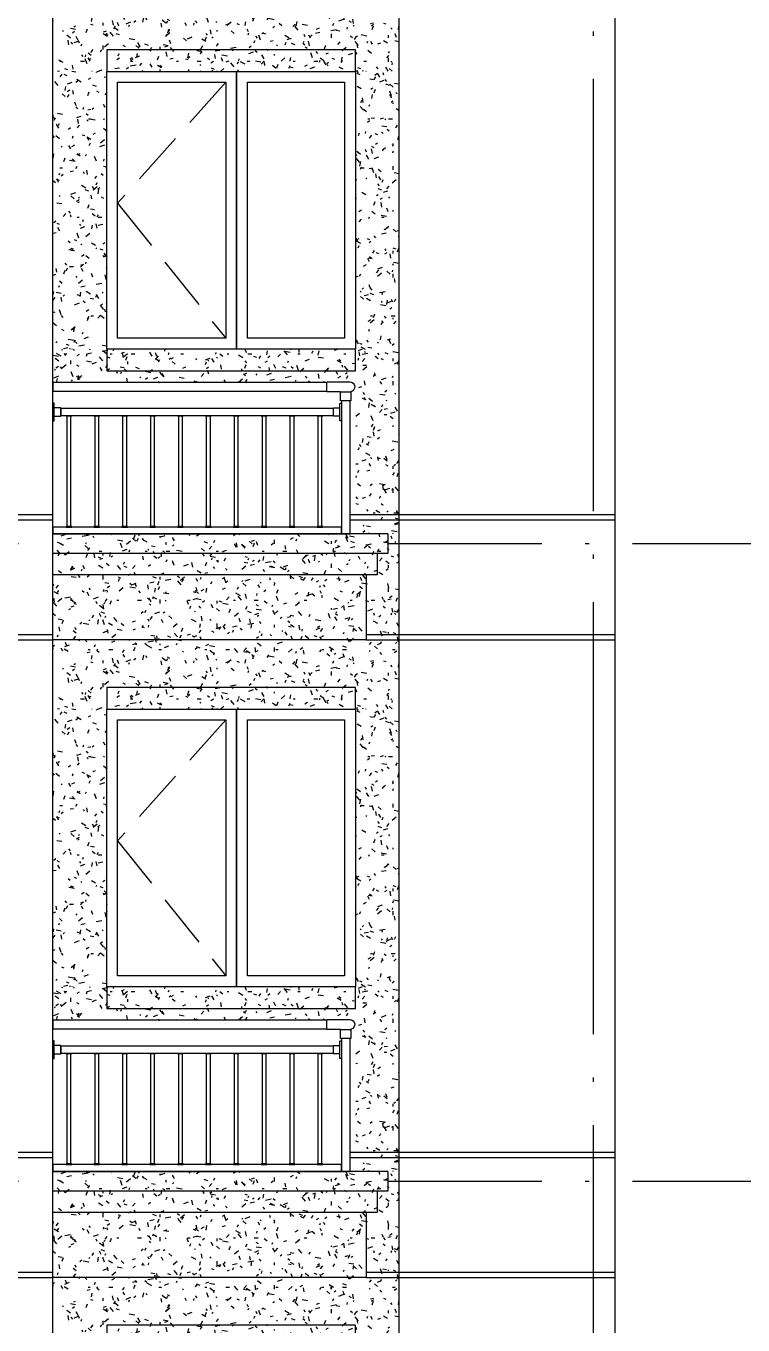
# Model space of a CAD drawing. Extents: x -12446 to 284554, y -295110 to 165007.
# Drawn here: x 32780 to 36096, y -241319 to -235309 of the extents above; entities that cross this region are included whole.
import ezdxf

# ---------------------------------------------------------------- set-up
doc = ezdxf.new("R2010")
doc.units = 0
doc.header["$LTSCALE"] = 1000
doc.linetypes.add('AX-14-E$0$AX-85-M02$0$DASH', pattern=[0.35, 0.25, -0.1])
doc.linetypes.add('AX-14-E$0$DOTE', pattern=[2.42, 2, -0.2, 0.02, -0.2])
doc.layers.get('0').update_dxf_attribs({"linetype": 'CONTINUOUS'})
for name, color, linetype in [('A-Anno-Note', 241, 'CONTINUOUS'), ('AX-14-comp-tc$0$灰褐色真石漆', 15, 'CONTINUOUS'), ('AX-14-E$0$A-Detl-Fine', 152, 'CONTINUOUS'), ('AX-14-E$0$A-Detl-Patt', 8, 'CONTINUOUS'), ('AX-14-E$0$A-Detl-Thin', 131, 'CONTINUOUS'), ('AX-14-E$0$A-elev-FIXT', 9, 'CONTINUOUS'), ('AX-14-E$0$A-elev-HRAL', 61, 'CONTINUOUS'), ('AX-14-E$0$栏杆型材', 82, 'CONTINUOUS'), ('AX-14-E$0$阳台栏杆扶手', 82, 'CONTINUOUS')]:
    doc.layers.add(name, color=color, linetype=linetype)
doc.layers.add('AX-14-E$0$A-Grid', color=222, linetype='AX-14-E$0$DOTE', plot=False)

# ---------------------------------------------------------------- blocks, each defined once
blk = doc.blocks.new('AX-14-E$0$4080转角立图')
at = {"layer": 'AX-14-E$0$A-elev-FIXT', "linetype": 'Continuous'}
blk.add_line((25.6, 42), (-24.3, 42), dxfattribs=at)
blk.add_lwpolyline([(-25.3, 43, -0.327139), (-24.2, 41.5), (-23.5, 0), (23.5, 0), (24.2, 40.5, -0.409111), (25.7, 42), (85.3, 42, 0.414214), (86.8, 43.5), (86.8, 86.5, 0.414214), (85.3, 88), (-18.8, 88, 0.865157)], format="xyb", close=True, dxfattribs=at)
blk = doc.blocks.new('AX-14-E$0$32固定座立面')
at = {"layer": 'AX-14-E$0$栏杆型材', "color": 6, "linetype": 'Continuous'}
blk.add_line((-7, -22.5), (-7, 22.5), dxfattribs=at)
blk.add_lwpolyline([(-7, -22.5, 0.41166), (-10, -19.5), (-36, -19.3, -0.41166), (-37, -18.3), (-37, 18.3, -0.41166), (-36, 19.3), (-10, 19.5, 0.41166), (-7, 22.5), (-7, 39, -0.41166), (-5, 41), (0, 41.1), (0, -41.1), (-5, -41, -0.41166), (-7, -39)], format="xyb", close=True, dxfattribs=at)
blk = doc.blocks.new('AX-14-E$0$A$C4D5E14F1')
at = {"layer": 'AX-14-E$0$A-Detl-Fine'}
for points in [[(31250, 2900), (31750, 2900), (31750, 1715), (31250, 1715)], [(31850, 2900), (32300, 2900), (32300, 1715), (31850, 1715)]]:
    blk.add_lwpolyline(points, close=True, dxfattribs=at)
at = {"layer": 'AX-14-E$0$A-Detl-Patt', "linetype": 'AX-14-E$0$AX-85-M02$0$DASH'}
blk.add_lwpolyline([(31750, 2900), (31250, 2340), (31750, 1715)], dxfattribs=at)
at = {"layer": 'AX-14-E$0$A-Detl-Thin'}
for p, q in [((33550, 3715), (33550, 765)), ((32550, 2950), (32550, 0))]:
    blk.add_line(p, q, dxfattribs=at)
for points in [[(32350, 3050), (31200, 3050), (31200, 2950), (32350, 2950)], [(31200, 2950), (32350, 2950), (32350, 1665), (31200, 1665)], [(31800, 2950), (31800, 1665)], [(32350, 1665), (31200, 1665), (31200, 1565), (32350, 1565)]]:
    blk.add_lwpolyline(points, close=True, dxfattribs=at)
for points in [[(32400, 620), (30950, 620)], [(32400, 320), (30950, 320)]]:
    blk.add_lwpolyline(points, dxfattribs=at)
at = {"layer": 'AX-14-E$0$A-elev-HRAL', "ltscale": 10}
for points in [[(31037, 1358, -0.414214), (31037.5, 1357.5), (31037.5, 1355.5, -0.414214), (31037, 1355), (31012, 1355, -0.414214), (31011.5, 1355.5), (31011.5, 1357.5, -0.414214), (31012, 1358)], [(31166, 1358, -0.414214), (31166.5, 1357.5), (31166.5, 1355.5, -0.414214), (31166, 1355), (31141, 1355, -0.414214), (31140.5, 1355.5), (31140.5, 1357.5, -0.414214), (31141, 1358)], [(31295, 1358, -0.414214), (31295.5, 1357.5), (31295.5, 1355.5, -0.414214), (31295, 1355), (31270, 1355, -0.414214), (31269.5, 1355.5), (31269.5, 1357.5, -0.414214), (31270, 1358)], [(31424, 1358, -0.414214), (31424.5, 1357.5), (31424.5, 1355.5, -0.414214), (31424, 1355), (31399, 1355, -0.414214), (31398.5, 1355.5), (31398.5, 1357.5, -0.414214), (31399, 1358)], [(31553, 1358, -0.414214), (31553.5, 1357.5), (31553.5, 1355.5, -0.414214), (31553, 1355), (31528, 1355, -0.414214), (31527.5, 1355.5), (31527.5, 1357.5, -0.414214), (31528, 1358)], [(31682, 1358, -0.414214), (31682.5, 1357.5), (31682.5, 1355.5, -0.414214), (31682, 1355), (31657, 1355, -0.414214), (31656.5, 1355.5), (31656.5, 1357.5, -0.414214), (31657, 1358)], [(31811, 1358, -0.414214), (31811.5, 1357.5), (31811.5, 1355.5, -0.414214), (31811, 1355), (31786, 1355, -0.414214), (31785.5, 1355.5), (31785.5, 1357.5, -0.414214), (31786, 1358)], [(31940, 1358, -0.414214), (31940.5, 1357.5), (31940.5, 1355.5, -0.414214), (31940, 1355), (31915, 1355, -0.414214), (31914.5, 1355.5), (31914.5, 1357.5, -0.414214), (31915, 1358)], [(32069, 1358, -0.414214), (32069.5, 1357.5), (32069.5, 1355.5, -0.414214), (32069, 1355), (32044, 1355, -0.414214), (32043.5, 1355.5), (32043.5, 1357.5, -0.414214), (32044, 1358)], [(32198, 1358, -0.414214), (32198.5, 1357.5), (32198.5, 1355.5, -0.414214), (32198, 1355), (32173, 1355, -0.414214), (32172.5, 1355.5), (32172.5, 1357.5, -0.414214), (32173, 1358)], [(31037, 842, 0.414214), (31037.5, 842.5), (31037.5, 844.5, 0.414214), (31037, 845), (31012, 845, 0.414214), (31011.5, 844.5), (31011.5, 842.5, 0.414214), (31012, 842)], [(31166, 842, 0.414214), (31166.5, 842.5), (31166.5, 844.5, 0.414214), (31166, 845), (31141, 845, 0.414214), (31140.5, 844.5), (31140.5, 842.5, 0.414214), (31141, 842)], [(31295, 842, 0.414214), (31295.5, 842.5), (31295.5, 844.5, 0.414214), (31295, 845), (31270, 845, 0.414214), (31269.5, 844.5), (31269.5, 842.5, 0.414214), (31270, 842)], [(31424, 842, 0.414214), (31424.5, 842.5), (31424.5, 844.5, 0.414214), (31424, 845), (31399, 845, 0.414214), (31398.5, 844.5), (31398.5, 842.5, 0.414214), (31399, 842)], [(31553, 842, 0.414214), (31553.5, 842.5), (31553.5, 844.5, 0.414214), (31553, 845), (31528, 845, 0.414214), (31527.5, 844.5), (31527.5, 842.5, 0.414214), (31528, 842)], [(31682, 842, 0.414214), (31682.5, 842.5), (31682.5, 844.5, 0.414214), (31682, 845), (31657, 845, 0.414214), (31656.5, 844.5), (31656.5, 842.5, 0.414214), (31657, 842)], [(31811, 842, 0.414214), (31811.5, 842.5), (31811.5, 844.5, 0.414214), (31811, 845), (31786, 845, 0.414214), (31785.5, 844.5), (31785.5, 842.5, 0.414214), (31786, 842)], [(31940, 842, 0.414214), (31940.5, 842.5), (31940.5, 844.5, 0.414214), (31940, 845), (31915, 845, 0.414214), (31914.5, 844.5), (31914.5, 842.5, 0.414214), (31915, 842)], [(32069, 842, 0.414214), (32069.5, 842.5), (32069.5, 844.5, 0.414214), (32069, 845), (32044, 845, 0.414214), (32043.5, 844.5), (32043.5, 842.5, 0.414214), (32044, 842)], [(32198, 842, 0.414214), (32198.5, 842.5), (32198.5, 844.5, 0.414214), (32198, 845), (32173, 845, 0.414214), (32172.5, 844.5), (32172.5, 842.5, 0.414214), (32173, 842)]]:
    blk.add_lwpolyline(points, format="xyb", close=True, dxfattribs=at)
for points in [[(31015, 845), (31034, 845), (31034, 1355), (31015, 1355)], [(31144, 845), (31163, 845), (31163, 1355), (31144, 1355)], [(31273, 845), (31292, 845), (31292, 1355), (31273, 1355)], [(31402, 845), (31421, 845), (31421, 1355), (31402, 1355)], [(31531, 845), (31550, 845), (31550, 1355), (31531, 1355)], [(31660, 845), (31679, 845), (31679, 1355), (31660, 1355)], [(31789, 845), (31808, 845), (31808, 1355), (31789, 1355)], [(31918, 845), (31937, 845), (31937, 1355), (31918, 1355)], [(32047, 845), (32066, 845), (32066, 1355), (32047, 1355)], [(32176, 845), (32195, 845), (32195, 1355), (32176, 1355)]]:
    blk.add_lwpolyline(points, close=True, dxfattribs=at)
at = {"layer": 'AX-14-E$0$栏杆型材'}
blk.add_lwpolyline([(32248, 1390), (30987, 1390), (30987, 1358), (32248, 1358)], close=True, dxfattribs=at)
at = {"layer": 'AX-14-E$0$阳台栏杆扶手'}
blk.add_lwpolyline([(30950, 1470), (32218.3, 1470), (32218.3, 1510), (30950, 1510)], close=True, dxfattribs=at)
at = {"layer": 'AX-14-E$0$A-elev-HRAL', "xscale": -1}
for name, p in [('AX-14-E$0$4080转角立图', (32305, 1425)), ('AX-14-E$0$32固定座立面', (30950, 1374))]:
    blk.add_blockref(name, p, dxfattribs=at)
at = {"layer": 'AX-14-E$0$A-elev-HRAL'}
blk.add_blockref('AX-14-E$0$32固定座立面', (32285, 1374), dxfattribs=at)
blk.add_wipeout([(30950, 810), (32500, 810), (32500, 720), (30950, 720)]).dxf.layer = 'AX-14-E$0$A-Detl-Thin'
at = {"layer": 'AX-14-E$0$A-Detl-Thin'}
blk.add_line((30950, 784.9), (30950, 3270), dxfattribs=at)
for points in [[(32500, 810), (30950, 810)], [(30950, 320), (30950, 810)], [(32500, 810), (32500, 720), (32450, 720), (32450, 620), (32400, 620), (32400, 320)], [(32450, 720), (30950, 720)]]:
    blk.add_lwpolyline(points, dxfattribs=at)
at = {"layer": 'AX-14-E$0$栏杆型材'}
for points in [[(32325, 1425), (32285, 1425), (32285, 810), (32325, 810)], [(32285, 842), (30950, 842), (30950, 810), (32285, 810)]]:
    blk.add_lwpolyline(points, close=True, dxfattribs=at)
blk = doc.blocks.new('AX-14-E$0$wyhrehaw3yrjret')
at = {"layer": 'AX-14-E$0$A-Detl-Patt'}
for p, q in [((92411.2, 171284.7), (93236.2, 171284.7)), ((92411.2, 171259.7), (93236.2, 171259.7)), ((94611.2, 171284.7), (95836.2, 171284.7)), ((94611.2, 171259.7), (95836.2, 171259.7)), ((92436.2, 170729.7), (93236.2, 170729.7)), ((92436.2, 170704.7), (93236.2, 170704.7)), ((94686.2, 170729.7), (95837.4, 170729.7)), ((94686.2, 170704.7), (95837.4, 170704.7)), ((92411.2, 168334.7), (93236.2, 168334.7)), ((92411.2, 168309.7), (93236.2, 168309.7)), ((94611.2, 168334.7), (95836.2, 168334.7)), ((94611.2, 168309.7), (95836.2, 168309.7)), ((92436.2, 167779.7), (93236.2, 167779.7)), ((92436.2, 167754.7), (93236.2, 167754.7)), ((94686.2, 167779.7), (95837.4, 167779.7)), ((94686.2, 167754.7), (95837.4, 167754.7))]:
    blk.add_line(p, q, dxfattribs=at)
blk = doc.blocks.new('AX-14-comp-tc')
at = {"layer": 'AX-14-comp-tc$0$灰褐色真石漆'}
h = blk.add_hatch(dxfattribs=at)
h.set_pattern_fill('离散材料', color=256, scale=50)
h.set_pattern_definition([(0, (-60817.31, -462332.6), (132, 228), [12, -201, 9, -87, 18, -213]), (10, (-60874.31, -462209.6), (80.67614, 285.34428), [21, -51, 27, -159, 15, -198]), (20, (-60904.31, -462305.6), (133.47095, 220.97625), [24, -165, 21, -123, 15, -96]), (30, (-60817.31, -462323.6), (-21.96926, 254.05187), [15, -99, 12, -147, 9, -195]), (40, (-60901.31, -462257.6), (33.83592, 216.370355), [12, -132, 9, -84, 24, -153]), (50, (-60856.31, -462365.6), (-80.24786, 235.7335), [6, -111, 15, -183, 18, -93]), (60, (-60847.31, -462344.6), (-99.47303, 223.70766), [15, -123, 6, -144, 12, -111]), (70, (-60880.31, -462380.6), (-109.89227, 215.58685), [9, -57, 18, -96, 12, -132]), (80, (-60865.31, -462203.6), (-208.56534, 164.71945), [21, -132, 9, -156, 18, -147]), (90, (-60847.31, -462332.6), (-264, 111), [18, -93, 12, -183, 6, -186]), (100, (-60895.31, -462239.6), (-247.97146, 145.1453), [21, -117, 18, -96, 21, -219]), (110, (-60916.31, -462410.6), (-240.44034, 81.69114), [24, -78, 12, -159, 18, -174]), (120, (-60997.31, -462374.6), (-286.64994, 28.49227), [15, -201, 18, -93, 21, -123]), (130, (-60931.31, -462440.6), (-279.10777, 71.26608), [9, -66, 12, -129, 24, -168]), (140, (-61021.31, -462200.6), (-220.59685, -34.20569), [18, -108, 21, -93, 12, -126]), (150, (-60772.31, -462458.6), (-204.82497, -120.76726), [12, -84, 24, -186, 21, -171]), (160, (-60970.31, -462290.6), (-237.90107, -162.4287), [18, -126, 15, -114, 12, -183]), (170, (-60952.31, -462362.6), (-215.64405, -169.12317), [27, -99, 18, -135, 24, -132])])
edge = h.paths.add_edge_path()
edge.add_line((34352.4, -241131.9), (34352.4, -241221.9))
edge.add_line((34352.4, -241221.9), (34352.4, -241321.9))
edge.add_line((34352.4, -241321.9), (34352.4, -241321.9))
edge.add_line((34352.4, -241321.9), (34352.4, -241941.9))
edge.add_line((34352.4, -241941.9), (32752.4, -241941.9))
edge.add_line((32752.4, -241941.9), (32752.4, -241131.9))
edge.add_line((32752.4, -241131.9), (34302.4, -241131.9))
h = blk.add_hatch(dxfattribs=at)
h.set_pattern_fill('离散材料', color=256, scale=50)
h.set_pattern_definition([(0, (-60267.77, -406282.6), (132, 228), [12, -201, 9, -87, 18, -213]), (10, (-60324.77, -406159.6), (80.67614, 285.3443), [21, -51, 27, -159, 15, -198]), (20, (-60354.77, -406255.6), (133.47095, 220.97625), [24, -165, 21, -123, 15, -96]), (30, (-60267.77, -406273.6), (-21.96926, 254.05187), [15, -99, 12, -147, 9, -195]), (40, (-60351.77, -406207.6), (33.83592, 216.37036), [12, -132, 9, -84, 24, -153]), (50, (-60306.77, -406315.6), (-80.24786, 235.7335), [6, -111, 15, -183, 18, -93]), (60, (-60297.77, -406294.6), (-99.47303, 223.70766), [15, -123, 6, -144, 12, -111]), (70, (-60330.77, -406330.6), (-109.89227, 215.58685), [9, -57, 18, -96, 12, -132]), (80, (-60315.77, -406153.6), (-208.56534, 164.71945), [21, -132, 9, -156, 18, -147]), (90, (-60297.77, -406282.6), (-264, 111), [18, -93, 12, -183, 6, -186]), (100, (-60345.77, -406189.6), (-247.97146, 145.1453), [21, -117, 18, -96, 21, -219]), (110, (-60366.77, -406360.6), (-240.44034, 81.69114), [24, -78, 12, -159, 18, -174]), (120, (-60447.77, -406324.6), (-286.64994, 28.49227), [15, -201, 18, -93, 21, -123]), (130, (-60381.77, -406390.6), (-279.10777, 71.26608), [9, -66, 12, -129, 24, -168]), (140, (-60471.77, -406150.6), (-220.59685, -34.20569), [18, -108, 21, -93, 12, -126]), (150, (-60222.77, -406408.6), (-204.82497, -120.76726), [12, -84, 24, -186, 21, -171]), (160, (-60420.77, -406240.6), (-237.90107, -162.4287), [18, -126, 15, -114, 12, -183]), (170, (-60402.77, -406312.6), (-215.64405, -169.12317), [27, -99, 18, -135, 24, -132])])
h.paths.add_polyline_path([(32752.4, -241941.9), (33002.4, -241941.9), (33002.4, -243226.9), (32752.4, -243226.9)])
h.paths.add_polyline_path([(34152.4, -241941.9), (34352.4, -241941.9), (34352.4, -244081.9), (34152.4, -244081.9)])
h = blk.add_hatch(dxfattribs=at)
h.set_pattern_fill('离散材料', color=256, scale=50)
h.set_pattern_definition([(0, (-60967.3, -465282.6), (132, 228), [12, -201, 9, -87, 18, -213]), (10, (-61024.3, -465159.6), (80.67614, 285.34428), [21, -51, 27, -159, 15, -198]), (20, (-61054.3, -465255.6), (133.47095, 220.97625), [24, -165, 21, -123, 15, -96]), (30, (-60967.3, -465273.6), (-21.96926, 254.05187), [15, -99, 12, -147, 9, -195]), (40, (-61051.31, -465207.6), (33.83592, 216.370355), [12, -132, 9, -84, 24, -153]), (50, (-61006.3, -465315.6), (-80.24786, 235.7335), [6, -111, 15, -183, 18, -93]), (60, (-60997.3, -465294.6), (-99.47303, 223.70766), [15, -123, 6, -144, 12, -111]), (70, (-61030.3, -465330.6), (-109.89227, 215.58685), [9, -57, 18, -96, 12, -132]), (80, (-61015.3, -465153.6), (-208.56534, 164.71945), [21, -132, 9, -156, 18, -147]), (90, (-60997.3, -465282.6), (-264, 111), [18, -93, 12, -183, 6, -186]), (100, (-61045.3, -465189.6), (-247.97146, 145.1453), [21, -117, 18, -96, 21, -219]), (110, (-61066.3, -465360.6), (-240.44034, 81.69114), [24, -78, 12, -159, 18, -174]), (120, (-61147.3, -465324.6), (-286.64994, 28.49227), [15, -201, 18, -93, 21, -123]), (130, (-61081.3, -465390.6), (-279.10777, 71.26608), [9, -66, 12, -129, 24, -168]), (140, (-61171.3, -465150.6), (-220.59685, -34.20569), [18, -108, 21, -93, 12, -126]), (150, (-60922.3, -465408.6), (-204.82497, -120.76726), [12, -84, 24, -186, 21, -171]), (160, (-61120.3, -465240.6), (-237.90107, -162.4287), [18, -126, 15, -114, 12, -183]), (170, (-61102.3, -465312.6), (-215.64405, -169.12317), [27, -99, 18, -135, 24, -132])])
h.paths.add_polyline_path([(34152.4, -243226.9), (32752.4, -243226.9), (32752.4, -243381.9), (34152.4, -243381.9)])
h.paths.add_polyline_path([(32002.4, -243226.9), (30502.4, -243226.9), (30502.4, -243326.9), (32002.4, -243326.9)])
h = blk.add_hatch(dxfattribs=at)
h.set_pattern_fill('离散材料', color=256, scale=50)
h.set_pattern_definition([(0, (-60817.31, -465282.6), (132, 228), [12, -201, 9, -87, 18, -213]), (10, (-60874.31, -465159.6), (80.67614, 285.34428), [21, -51, 27, -159, 15, -198]), (20, (-60904.31, -465255.6), (133.47095, 220.97625), [24, -165, 21, -123, 15, -96]), (30, (-60817.31, -465273.6), (-21.96926, 254.05187), [15, -99, 12, -147, 9, -195]), (40, (-60901.31, -465207.6), (33.83592, 216.370355), [12, -132, 9, -84, 24, -153]), (50, (-60856.31, -465315.6), (-80.24786, 235.7335), [6, -111, 15, -183, 18, -93]), (60, (-60847.31, -465294.6), (-99.47303, 223.70766), [15, -123, 6, -144, 12, -111]), (70, (-60880.31, -465330.6), (-109.89227, 215.58685), [9, -57, 18, -96, 12, -132]), (80, (-60865.31, -465153.6), (-208.56534, 164.71945), [21, -132, 9, -156, 18, -147]), (90, (-60847.31, -465282.6), (-264, 111), [18, -93, 12, -183, 6, -186]), (100, (-60895.31, -465189.6), (-247.97146, 145.1453), [21, -117, 18, -96, 21, -219]), (110, (-60916.31, -465360.6), (-240.44034, 81.69114), [24, -78, 12, -159, 18, -174]), (120, (-60997.31, -465324.6), (-286.64994, 28.49227), [15, -201, 18, -93, 21, -123]), (130, (-60931.31, -465390.6), (-279.10777, 71.26608), [9, -66, 12, -129, 24, -168]), (140, (-61021.31, -465150.6), (-220.59685, -34.20569), [18, -108, 21, -93, 12, -126]), (150, (-60772.31, -465408.6), (-204.82497, -120.76726), [12, -84, 24, -186, 21, -171]), (160, (-60970.31, -465240.6), (-237.90107, -162.4287), [18, -126, 15, -114, 12, -183]), (170, (-60952.31, -465312.6), (-215.64405, -169.12317), [27, -99, 18, -135, 24, -132])])
edge = h.paths.add_edge_path()
edge.add_line((34352.4, -244081.9), (34352.4, -244171.9))
edge.add_line((34352.4, -244171.9), (34352.4, -244271.9))
edge.add_line((34352.4, -244271.9), (34352.4, -244271.9))
edge.add_line((34352.4, -244271.9), (34352.4, -244891.9))
edge.add_line((34352.4, -244891.9), (32752.4, -244891.9))
edge.add_line((32752.4, -244891.9), (32752.4, -244081.9))
edge.add_line((32752.4, -244081.9), (34302.4, -244081.9))
h = blk.add_hatch(dxfattribs=at)
h.set_pattern_fill('离散材料', color=256, scale=50)
h.set_pattern_definition([(0, (-60267.77, -409232.6), (132, 228), [12, -201, 9, -87, 18, -213]), (10, (-60324.77, -409109.6), (80.67614, 285.3443), [21, -51, 27, -159, 15, -198]), (20, (-60354.77, -409205.6), (133.47095, 220.97625), [24, -165, 21, -123, 15, -96]), (30, (-60267.77, -409223.6), (-21.96926, 254.05187), [15, -99, 12, -147, 9, -195]), (40, (-60351.77, -409157.6), (33.83592, 216.37036), [12, -132, 9, -84, 24, -153]), (50, (-60306.77, -409265.6), (-80.24786, 235.7335), [6, -111, 15, -183, 18, -93]), (60, (-60297.77, -409244.6), (-99.47303, 223.70766), [15, -123, 6, -144, 12, -111]), (70, (-60330.77, -409280.6), (-109.89227, 215.58685), [9, -57, 18, -96, 12, -132]), (80, (-60315.77, -409103.6), (-208.56534, 164.71945), [21, -132, 9, -156, 18, -147]), (90, (-60297.77, -409232.6), (-264, 111), [18, -93, 12, -183, 6, -186]), (100, (-60345.77, -409139.6), (-247.97146, 145.1453), [21, -117, 18, -96, 21, -219]), (110, (-60366.77, -409310.6), (-240.44034, 81.69114), [24, -78, 12, -159, 18, -174]), (120, (-60447.77, -409274.6), (-286.64994, 28.49227), [15, -201, 18, -93, 21, -123]), (130, (-60381.77, -409340.6), (-279.10777, 71.26608), [9, -66, 12, -129, 24, -168]), (140, (-60471.77, -409100.6), (-220.59685, -34.20569), [18, -108, 21, -93, 12, -126]), (150, (-60222.77, -409358.6), (-204.82497, -120.76726), [12, -84, 24, -186, 21, -171]), (160, (-60420.77, -409190.6), (-237.90107, -162.4287), [18, -126, 15, -114, 12, -183]), (170, (-60402.77, -409262.6), (-215.64405, -169.12317), [27, -99, 18, -135, 24, -132])])
h.paths.add_polyline_path([(32752.4, -244891.9), (33002.4, -244891.9), (33002.4, -246176.9), (32752.4, -246176.9)])
h.paths.add_polyline_path([(34152.4, -244891.9), (34352.4, -244891.9), (34352.4, -247031.9), (34152.4, -247031.9)])
h = blk.add_hatch(dxfattribs=at)
h.set_pattern_fill('离散材料', color=256, scale=50)
h.set_pattern_definition([(0, (-60967.3, -468232.6), (132, 228), [12, -201, 9, -87, 18, -213]), (10, (-61024.3, -468109.6), (80.67614, 285.34428), [21, -51, 27, -159, 15, -198]), (20, (-61054.3, -468205.6), (133.47095, 220.97625), [24, -165, 21, -123, 15, -96]), (30, (-60967.3, -468223.6), (-21.96926, 254.05187), [15, -99, 12, -147, 9, -195]), (40, (-61051.31, -468157.6), (33.83592, 216.370355), [12, -132, 9, -84, 24, -153]), (50, (-61006.3, -468265.6), (-80.24786, 235.7335), [6, -111, 15, -183, 18, -93]), (60, (-60997.3, -468244.6), (-99.47303, 223.70766), [15, -123, 6, -144, 12, -111]), (70, (-61030.3, -468280.6), (-109.89227, 215.58685), [9, -57, 18, -96, 12, -132]), (80, (-61015.3, -468103.6), (-208.56534, 164.71945), [21, -132, 9, -156, 18, -147]), (90, (-60997.3, -468232.6), (-264, 111), [18, -93, 12, -183, 6, -186]), (100, (-61045.3, -468139.6), (-247.97146, 145.1453), [21, -117, 18, -96, 21, -219]), (110, (-61066.3, -468310.6), (-240.44034, 81.69114), [24, -78, 12, -159, 18, -174]), (120, (-61147.3, -468274.6), (-286.64994, 28.49227), [15, -201, 18, -93, 21, -123]), (130, (-61081.3, -468340.6), (-279.10777, 71.26608), [9, -66, 12, -129, 24, -168]), (140, (-61171.3, -468100.6), (-220.59685, -34.20569), [18, -108, 21, -93, 12, -126]), (150, (-60922.3, -468358.6), (-204.82497, -120.76726), [12, -84, 24, -186, 21, -171]), (160, (-61120.3, -468190.6), (-237.90107, -162.4287), [18, -126, 15, -114, 12, -183]), (170, (-61102.3, -468262.6), (-215.64405, -169.12317), [27, -99, 18, -135, 24, -132])])
h.paths.add_polyline_path([(34152.4, -246176.9), (32752.4, -246176.9), (32752.4, -246331.9), (34152.4, -246331.9)])
h.paths.add_polyline_path([(32002.4, -246176.9), (30502.4, -246176.9), (30502.4, -246276.9), (32002.4, -246276.9)])
h = blk.add_hatch(dxfattribs=at)
h.set_pattern_fill('离散材料', color=256, scale=50)
h.set_pattern_definition([(0, (-60817.31, -468232.6), (132, 228), [12, -201, 9, -87, 18, -213]), (10, (-60874.31, -468109.6), (80.67614, 285.34428), [21, -51, 27, -159, 15, -198]), (20, (-60904.31, -468205.6), (133.47095, 220.97625), [24, -165, 21, -123, 15, -96]), (30, (-60817.31, -468223.6), (-21.96926, 254.05187), [15, -99, 12, -147, 9, -195]), (40, (-60901.31, -468157.6), (33.83592, 216.370355), [12, -132, 9, -84, 24, -153]), (50, (-60856.31, -468265.6), (-80.24786, 235.7335), [6, -111, 15, -183, 18, -93]), (60, (-60847.31, -468244.6), (-99.47303, 223.70766), [15, -123, 6, -144, 12, -111]), (70, (-60880.31, -468280.6), (-109.89227, 215.58685), [9, -57, 18, -96, 12, -132]), (80, (-60865.31, -468103.6), (-208.56534, 164.71945), [21, -132, 9, -156, 18, -147]), (90, (-60847.31, -468232.6), (-264, 111), [18, -93, 12, -183, 6, -186]), (100, (-60895.31, -468139.6), (-247.97146, 145.1453), [21, -117, 18, -96, 21, -219]), (110, (-60916.31, -468310.6), (-240.44034, 81.69114), [24, -78, 12, -159, 18, -174]), (120, (-60997.31, -468274.6), (-286.64994, 28.49227), [15, -201, 18, -93, 21, -123]), (130, (-60931.31, -468340.6), (-279.10777, 71.26608), [9, -66, 12, -129, 24, -168]), (140, (-61021.31, -468100.6), (-220.59685, -34.20569), [18, -108, 21, -93, 12, -126]), (150, (-60772.31, -468358.6), (-204.82497, -120.76726), [12, -84, 24, -186, 21, -171]), (160, (-60970.31, -468190.6), (-237.90107, -162.4287), [18, -126, 15, -114, 12, -183]), (170, (-60952.31, -468262.6), (-215.64405, -169.12317), [27, -99, 18, -135, 24, -132])])
edge = h.paths.add_edge_path()
edge.add_line((34352.4, -247031.9), (34352.4, -247121.9))
edge.add_line((34352.4, -247121.9), (34352.4, -247221.9))
edge.add_line((34352.4, -247221.9), (34352.4, -247221.9))
edge.add_line((34352.4, -247221.9), (34352.4, -247841.9))
edge.add_line((34352.4, -247841.9), (32752.4, -247841.9))
edge.add_line((32752.4, -247841.9), (32752.4, -247031.9))
edge.add_line((32752.4, -247031.9), (34302.4, -247031.9))
blk = doc.blocks.new('AX-14-E')
at = {"layer": 'AX-14-E$0$A-Grid'}
for p, q in [((35403.9, -199254.4), (35403.9, -263085.2)), ((-714.4, -237704.4), (39369.1, -237704.4)), ((-714.4, -240654.4), (39369.1, -240654.4))]:
    blk.add_line(p, q, dxfattribs=at)
blk.add_blockref('AX-14-E$0$A$C4D5E14F1', (1953.9, -235519.4))
blk.add_blockref('AX-14-E$0$A$C4D5E14F1', (1953.9, -238469.4))
blk.add_blockref('AX-14-E$0$A$C4D5E14F1', (1953.9, -241419.4))
blk.add_blockref('AX-14-E$0$A$C4D5E14F1', (1953.9, -244369.4))
at = {"layer": 'AX-14-E$0$A-Detl-Thin'}
blk.add_blockref('AX-14-comp-tc', (152.8, 6422.5), dxfattribs=at)
at = {"layer": 'AX-14-E$0$A-Detl-Thin', "color": 6}
blk.add_blockref('AX-14-E$0$wyhrehaw3yrjret', (-60332.2, -408854.1), dxfattribs=at)

msp = doc.modelspace()

# ---------------------------------------------------------------- block references
at = {"layer": 'A-Anno-Note'}
msp.add_blockref('AX-14-E', (0, 0), dxfattribs=at)

doc.saveas('drawing.dxf')
